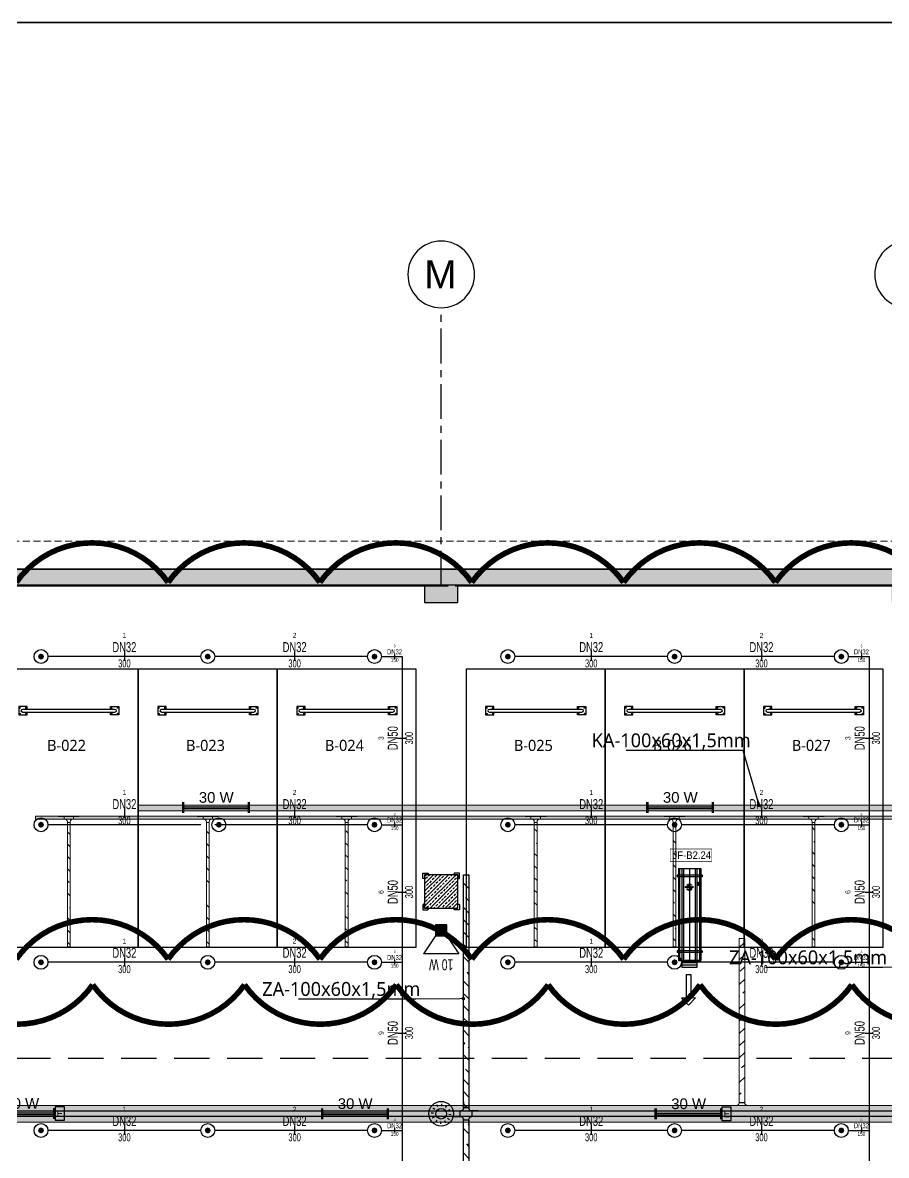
# Model space of a CAD drawing. Header units: millimetres. Extents: x -379292 to 1221486, y 92049 to 447512.
# Drawn here: x -157385 to -141845, y 267871 to 288249 of the extents above; entities that cross this region are included whole.
import ezdxf
from ezdxf import colors
from ezdxf.entities.mleader import LeaderData, LeaderLine
from ezdxf.enums import TextEntityAlignment as Align
from ezdxf.lldxf.tags import DXFTag
from ezdxf.math import Vec2, Vec3

# ---------------------------------------------------------------- set-up
doc = ezdxf.new("R2010")
doc.units = ezdxf.units.MM
doc.linetypes.add('CENTER', pattern=[2, 1.25, -0.25, 0.25, -0.25])
doc.linetypes.add('HIDDEN', pattern=[9.525, 6.35, -3.175])
for name, color, linetype in [('-M-YNGN-BORUID', 7, 'Continuous'), ('-M-YNGN-BORUUZUN', 7, 'Continuous'), ('-M-YNGN-BORUYUK', 7, 'Continuous'), ('-M-YNGN-SPR-YUK', 7, 'Continuous'), ('-M-YNGN-ZON2-CAP-', 7, 'Continuous'), ('-M-YNGN-ZON2-SPR-', 7, 'Continuous'), ('05_AXIS', 211, 'CENTER'), ('05_AXIS NAME', 7, 'Continuous'), ('05_HATCH CONCRETE', 141, 'Continuous'), ('05_HATCH SOLID-2', 253, 'Continuous'), ('05_SYMBOL', 2, 'Continuous'), ('08_DEDECTOR FLASOR', 3, 'Continuous'), ('08_HORN', 4, 'Continuous'), ('08_LAMP', 4, 'Continuous'), ('08_LOUD SYSTEM', 4, 'Continuous'), ('202-A-Y-MahalAd', 141, 'Continuous'), ('AIR-J-U-355', 2, 'Continuous'), ('AIRONN ZONLAMA', 4, 'Continuous'), ('E_CT_ZA', 6, 'Continuous'), ('EYazı', 7, 'Continuous'), ('JF355', 2, 'Continuous')]:
    doc.layers.add(name, color=color, linetype=linetype)
doc.layers.add('-M-YNGN-SPR-CAPCIZGI', color=188, linetype='Continuous', plot=False)
for name, color, linetype, lineweight in [('-M-YNGN-ZON2', 4, 'SP', 30), ('06_FORMWORK HIDDEN', 252, 'HIDDEN2', 0), ('Aironn-Kodlama', 7, 'Continuous', 0), ('E_CT_AYDINLATMA', 3, 'Continuous', 9), ('E_CT_KA', 4, 'Continuous', 9), ('E_CT_KIRMIZI', 1, 'Continuous', 9)]:
    doc.layers.add(name, color=color, linetype=linetype, lineweight=lineweight)
doc.styles.add('CIZGI', font='tahoma.ttf', dxfattribs={"width": 0.8, "oblique": 20})
doc.styles.add('HCAD', font='HCAD.SHX', dxfattribs={"width": 0.8, "height": 0.2})
doc.styles.add('PIPESIZE', font='hcad.shx', dxfattribs={"width": 0.8})
doc.styles.add('SPR-NOT', font='romans.shx')
doc.styles.get("Standard").update_dxf_attribs({"font": 'segoeuil.ttf'})
doc.styles.add('TR', font='tsimpali.shx', dxfattribs={"width": 0.7})
doc.styles.add('YAZI-2', font='arial.ttf', dxfattribs={"height": 2})
doc.styles.add('YAZI-5', font='arial.ttf', dxfattribs={"height": 5})
tags = doc.linetypes.add('HIDDEN2', pattern=[0.1875, 0.125, -0.0625]).pattern_tags.tags
tags[6:7] = [DXFTag(74, 4), DXFTag(75, 0), DXFTag(340, '0'), DXFTag(46, 0.0), DXFTag(50, 0.0), DXFTag(44, 0.0), DXFTag(45, 0.0)]
tags[4:5] = [DXFTag(74, 4), DXFTag(75, 0), DXFTag(340, '0'), DXFTag(46, 0.0), DXFTag(50, 0.0), DXFTag(44, 0.0), DXFTag(45, 0.0)]
doc.linetypes.add('SP', pattern='A,2,-0.1,["SP",CIZGI,S=0.14,R=0.2,X=0,Y=-0.07],-0.255', length=2.355)
pattern_1 = [(225, (905000, -3e-07), (67.351921, -67.351921), []), (225, (904932.65, -3e-07), (67.351921, -67.351921), [47.625, -23.8125])]

# ---------------------------------------------------------------- blocks, each defined once
blk = doc.blocks.new('AWAKS ADI')
at = {"layer": '05_AXIS NAME', "color": 2}
blk.add_circle((0, 0), 6, dxfattribs=at)
at = {"layer": '05_AXIS NAME', "style": 'YAZI-5'}
blk.add_attdef('AKSADI', text='', height=5, dxfattribs=at).set_placement((0, 0), align=Align.MIDDLE_CENTER)
blk = doc.blocks.new('202_Aks')
at = {"layer": '05_AXIS', "ltscale": 500}
for p, q in [((91500, 0), (91500, 5000)), ((-5000, 0), (142900, 0))]:
    blk.add_line(p, q, dxfattribs=at)
at = {"layer": '05_AXIS NAME'}
ref = blk.add_blockref('AWAKS ADI', (91500, 5600), dxfattribs=dict(at, xscale=-100, yscale=100, zscale=100))
ref.add_attrib('AKSADI', 'M', dxfattribs={"height": 500, "style": 'YAZI-5'}).set_placement((91486, 5602), align=Align.MIDDLE_CENTER)
ref = blk.add_blockref('AWAKS ADI', (99900, 5600), dxfattribs=dict(at, xscale=-100, yscale=100, zscale=100))
ref.add_attrib('AKSADI', 'N', dxfattribs={"height": 500, "style": 'YAZI-5'}).set_placement((99886, 5602), align=Align.MIDDLE_CENTER)
blk = doc.blocks.new('202_Vida')
at = {"color": 0, "linetype": 'ByBlock', "ltscale": 0.2}
for points in [[(1, 0), (-1, 0)], [(0, 1), (0, -1)]]:
    blk.add_lwpolyline(points, dxfattribs=at)
at = {"color": 0, "linetype": 'ByBlock'}
for radius in [0.42, 0.23, 0.155]:
    blk.add_circle((0, 0), radius, dxfattribs=at)
blk = doc.blocks.new('202_Stoper')
at = {"color": 0, "linetype": 'ByBlock'}
for points in [[(-750, -30), (-750, -75), (-900, -75), (-900, 75), (-750, 75), (-750, 30)], [(750, -30), (750, -75), (900, -75), (900, 75), (750, 75), (750, 30)]]:
    blk.add_lwpolyline(points, dxfattribs=at)
blk.add_lwpolyline([(825, -30, 1), (825, 30), (-825, 30, 1), (-825, -30)], format="xyb", close=True, dxfattribs=at)
at = {"color": 0, "linetype": 'ByBlock', "yscale": 10, "zscale": 10, "rotation": 180}
for p, xscale in [((-877, 53), -10), ((-772, 53), 10), ((772, 53), -10), ((877, 53), 10)]:
    blk.add_blockref('202_Vida', p, dxfattribs=dict(at, xscale=xscale))
at = {"color": 0, "linetype": 'ByBlock', "yscale": 10, "zscale": 10}
for p, xscale in [((-877, -52), 10), ((-772, -52), -10), ((772, -52), 10), ((877, -52), -10)]:
    blk.add_blockref('202_Vida', p, dxfattribs=dict(at, xscale=xscale))
blk = doc.blocks.new('202_Mahalblok')
at = {"color": 0, "linetype": 'ByBlock', "flags": 128}
blk.add_lwpolyline([(0, 0), (0, 5000), (2500, 5000), (2500, 0)], close=True, dxfattribs=at)
at = {"color": 252}
blk.add_blockref('202_Stoper', (1250, 750), dxfattribs=at)
at = {"color": 0, "linetype": 'ByBlock', "ltscale": 25}
blk.add_attdef('MAHALNO', text='', height=200, dxfattribs=at).set_placement((1209, 1390), align=Align.BOTTOM_CENTER)
blk = doc.blocks.new('bariyer')
at = {"color": 8, "ltscale": 25}
blk.add_lwpolyline([(0, -70), (15, -70, 0.414214), (30, -55), (30, 30), (-55, 30, 0.414214), (-70, 15), (-70, 0), (0, 0)], format="xyb", close=True, dxfattribs=at)
blk = doc.blocks.new('OtoParkBodrumKatMimari')
at = {"layer": '05_HATCH CONCRETE'}
h = blk.add_hatch(dxfattribs=at)
h.set_pattern_fill('ANSI33', color=8, scale=15, angle=180, style=0)
h.set_pattern_definition(pattern_1)
h.paths.add_polyline_path([(96200, 177300), (96200, 177000), (96800, 177000), (96800, 177300), (104600, 177300), (104600, 177000), (105200, 177000), (105200, 177300), (113000, 177300), (113000, 177000), (113600, 177000), (113600, 177300), (121400, 177300), (121400, 177000), (122000, 177000), (122000, 177300), (127400, 177300), (127400, 177000), (128000, 177000), (128000, 177300), (135000, 177300), (135000, 177000), (135300, 177000), (135300, 172100), (135000, 172100), (135000, 171500), (135300, 171500), (135300, 164100), (135000, 164100), (135000, 163500), (135300, 163500), (135300, 156100), (135000, 156100), (135000, 155500), (135300, 155500), (135300, 148100), (135000, 148100), (135000, 147500), (135300, 147500), (135300, 144600), (135000, 144600), (135000, 144000), (135600, 144000), (135600, 144300), (142600, 144300), (142600, 144000), (142900, 144000), (142900, 140100), (142600, 140100), (142600, 139500), (142900, 139500), (142900, 132100), (142600, 132100), (142600, 131500), (142900, 131500), (142900, 127950), (142600, 127950), (142600, 127350), (142900, 127350), (142900, 124300), (142600, 124300), (142600, 123300), (142900, 123300), (142900, 113800), (142600, 113800), (142600, 112800), (142700, 112800), (142700, 100050), (135550, 100050), (135550, 108100), (135050, 108100), (135050, 83500), (135550, 83500), (135550, 99800), (142700, 99800), (142700, 78800), (142600, 78800), (142600, 77800), (142900, 77800), (142900, 68100), (142600, 68100), (142600, 67500), (143200, 67500), (143200, 144600), (135600, 144600), (135600, 177600), (71000, 177600), (71000, 177000), (71600, 177000), (71600, 177300), (79400, 177300), (79400, 177000), (80000, 177000), (80000, 177300), (87800, 177300), (87800, 177000), (88400, 177000), (88400, 177300)])
h = blk.add_hatch(dxfattribs=at)
h.set_pattern_fill('ANSI33', color=8, scale=15, angle=180, style=0)
h.set_pattern_definition(pattern_1)
h.paths.add_polyline_path([(96800, 172100), (96200, 172100), (96200, 171500), (96800, 171500)])
at = {"color": 5}
for points in [[(143200, 67500), (143200, 144600), (135600, 144600), (135600, 177600), (71000, 177600)], [(71600, 177300), (79400, 177300), (79400, 177000), (80000, 177000), (80000, 177300), (87800, 177300), (87800, 177000), (88400, 177000), (88400, 177300), (96200, 177300), (96200, 177000), (96800, 177000), (96800, 177300), (104600, 177300)]]:
    blk.add_lwpolyline(points, dxfattribs=at)
blk.add_lwpolyline([(96800, 172100), (96200, 172100), (96200, 171500), (96800, 171500)], close=True, dxfattribs=at)
at = {"layer": '05_HATCH SOLID-2', "color": 251, "ltscale": 25}
for points in [[(-8600, 187430), (150500, 187430)], [(150500, -8770), (150500, 187430), (4700, 187430), (4700, 177600), (135600, 177600), (135600, 144600), (143200, 144600), (143200, 59700), (90240, -300), (70300, -300), (63119, 5881)]]:
    blk.add_lwpolyline(points, dxfattribs=at)
at = {"layer": '05_SYMBOL', "color": 252, "linetype": 'HIDDEN', "ltscale": 100}
blk.add_lwpolyline([(17400, 168800), (130500, 168800)], dxfattribs=at)
at = {"layer": '06_FORMWORK HIDDEN', "linetype": 'HIDDEN', "ltscale": 20}
blk.add_line((4200, 178100), (136100, 178100), dxfattribs=at)
at = {"layer": '05_AXIS'}
blk.add_blockref('202_Aks', (5000, 177300), dxfattribs=at)
at = {"layer": '05_SYMBOL', "color": 8, "xscale": -1}
blk.add_blockref('bariyer', (96200, 172100), dxfattribs=at)
at = {"layer": '05_SYMBOL', "color": 8}
blk.add_blockref('bariyer', (96800, 172100), dxfattribs=at)
at = {"layer": '05_SYMBOL', "color": 8, "rotation": 180}
blk.add_blockref('bariyer', (96200, 171500), dxfattribs=at)
at = {"layer": '05_SYMBOL', "color": 8, "xscale": -1, "rotation": 180}
blk.add_blockref('bariyer', (96800, 171500), dxfattribs=at)
at = {"layer": '202-A-Y-MahalAd', "color": 8, "ltscale": 25}
ref = blk.add_blockref('202_Mahalblok', (88550, 175800), dxfattribs=dict(at, xscale=-1, rotation=180))
ref.add_attrib('MAHALNO', 'B-022', dxfattribs={"layer": '0', "color": 0, "linetype": 'ByBlock', "ltscale": 25, "height": 200}).set_placement((89759, 174267), align=Align.BOTTOM_CENTER)
ref = blk.add_blockref('202_Mahalblok', (91050, 175800), dxfattribs=dict(at, xscale=-1, rotation=180))
ref.add_attrib('MAHALNO', 'B-023', dxfattribs={"layer": '0', "color": 0, "linetype": 'ByBlock', "ltscale": 25, "height": 200}).set_placement((92259, 174267), align=Align.BOTTOM_CENTER)
ref = blk.add_blockref('202_Mahalblok', (93550, 175800), dxfattribs=dict(at, xscale=-1, rotation=180))
ref.add_attrib('MAHALNO', 'B-024', dxfattribs={"layer": '0', "color": 0, "linetype": 'ByBlock', "ltscale": 25, "height": 200}).set_placement((94759, 174267), align=Align.BOTTOM_CENTER)
ref = blk.add_blockref('202_Mahalblok', (96950, 175800), dxfattribs=dict(at, xscale=-1, rotation=180))
ref.add_attrib('MAHALNO', 'B-025', dxfattribs={"layer": '0', "color": 0, "linetype": 'ByBlock', "ltscale": 25, "height": 200}).set_placement((98159, 174267), align=Align.BOTTOM_CENTER)
ref = blk.add_blockref('202_Mahalblok', (99450, 175800), dxfattribs=dict(at, xscale=-1, rotation=180))
ref.add_attrib('MAHALNO', 'B-026', dxfattribs={"layer": '0', "color": 0, "linetype": 'ByBlock', "ltscale": 25, "height": 200}).set_placement((100659, 174267), align=Align.BOTTOM_CENTER)
ref = blk.add_blockref('202_Mahalblok', (101950, 175800), dxfattribs=dict(at, xscale=-1, rotation=180))
ref.add_attrib('MAHALNO', 'B-027', dxfattribs={"layer": '0', "color": 0, "linetype": 'ByBlock', "ltscale": 25, "height": 200}).set_placement((103159, 174267), align=Align.BOTTOM_CENTER)
blk = doc.blocks.new('SP-C-UP-12')
at = {"ltscale": 10}
blk.add_line((0, 0), (0, 0), dxfattribs=at)
at = {"color": 1, "linetype": 'Continuous'}
blk.add_circle((0, 0), 12.5, dxfattribs=at)
at = {"ltscale": 10}
for points in [[(-5.4, 0), (-3.8, 3.8), (-3.8, -3.8), (0, 5.4)], [(-3.8, -3.8), (0, 5.4), (0, -5.4), (3.8, 3.8)], [(0, -5.4), (3.8, 3.8), (3.8, -3.8), (5.4, 0)]]:
    blk.add_solid(points, dxfattribs=at)
at = {"layer": '-M-YNGN-SPR-YUK', "style": 'SPR-NOT', "width": 0.5, "flags": 9}
for tag, p in [('YUK', (0, 17.8)), ('CAP', (0, 14.4)), ('TIP', (0.2, 10.8))]:
    blk.add_attdef(tag, text='', height=2.5, dxfattribs=at).set_placement(p, align=Align.MIDDLE_CENTER)
blk = doc.blocks.new('SPRKL100')
at = {"layer": '-M-YNGN-SPR-CAPCIZGI'}
blk.add_line((0, 0.43), (0, -0.43), dxfattribs=at)
at = {"layer": '-M-YNGN-BORUID', "color": 0, "style": 'HCAD', "width": 0.8, "flags": 1}
blk.add_attdef('DIC', text='', height=0.4, dxfattribs=at).set_placement((0, -1.69), align=Align.CENTER)
at = {"layer": '-M-YNGN-BORUUZUN', "color": 0, "style": 'HCAD', "width": 0.7}
blk.add_attdef('BOY', text='', height=0.8, dxfattribs=at).set_placement((0, -1.08), align=Align.CENTER)
at = {"layer": '-M-YNGN-BORUYUK', "color": 6, "style": 'PIPESIZE', "width": 0.8}
blk.add_attdef('YUK', text='', height=0.5, dxfattribs=at).set_placement((0, 1.87), align=Align.CENTER)
at = {"color": 0, "style": 'PIPESIZE', "width": 0.7}
blk.add_attdef('CAP', text='', height=1, dxfattribs=at).set_placement((0, 0.45), align=Align.CENTER)
blk = doc.blocks.new('A$C69E5DB5D')
at = {"layer": '-M-YNGN-ZON2', "ltscale": 500}
for p, q in [((-4653.4, 3212.4), (-4928.4, 3212.4)), ((-4353.4, 3212.4), (-4628.4, 3212.4)), ((-4328.4, 3212.4), (-4290.9, 3212.4)), ((-4290.9, 3212.4), (-4290.9, -1882.6)), ((-3813.4, 3212.4), (-4088.4, 3212.4)), ((-3513.4, 3212.4), (-3788.4, 3212.4)), ((-3488.4, 3212.4), (-3450.9, 3212.4)), ((-3450.9, 3212.4), (-3450.9, -1882.6)), ((-4653.4, 2909.9), (-4928.4, 2909.9)), ((-4353.4, 2909.9), (-4628.4, 2909.9)), ((-4328.4, 2909.9), (-4290.9, 2909.9)), ((-3813.4, 2909.9), (-4088.4, 2909.9)), ((-3513.4, 2909.9), (-3788.4, 2909.9)), ((-3488.4, 2909.9), (-3450.9, 2909.9)), ((-4653.4, 2662.4), (-4928.4, 2662.4)), ((-4353.4, 2662.4), (-4628.4, 2662.4)), ((-4328.4, 2662.4), (-4290.9, 2662.4)), ((-3813.4, 2662.4), (-4088.4, 2662.4)), ((-3513.4, 2662.4), (-3788.4, 2662.4)), ((-3488.4, 2662.4), (-3450.9, 2662.4)), ((-4653.4, 2359.9), (-4928.4, 2359.9)), ((-4353.4, 2359.9), (-4628.4, 2359.9)), ((-4328.4, 2359.9), (-4290.9, 2359.9)), ((-3813.4, 2359.9), (-4088.4, 2359.9)), ((-3513.4, 2359.9), (-3788.4, 2359.9)), ((-3488.4, 2359.9), (-3450.9, 2359.9))]:
    blk.add_line(p, q, dxfattribs=at)
at = {"layer": '-M-YNGN-ZON2-CAP-'}
for p, xscale, yscale, zscale, values in [((-4790.9, 3212.4), 18, 18, 18, {'YUK': '1', 'CAP': 'DN32', 'BOY': '300'}), ((-4484.6, 3212.4), 18, 18, 18, {'YUK': '2', 'CAP': 'DN32', 'BOY': '300'}), ((-3950.9, 3212.4), 18, 18, 18, {'YUK': '1', 'CAP': 'DN32', 'BOY': '300'}), ((-3644.6, 3212.4), 18, 18, 18, {'YUK': '2', 'CAP': 'DN32', 'BOY': '300'}), ((-4304.7, 3212.4), 9, 9, 9, {'YUK': '3', 'CAP': 'DN32', 'BOY': '150'}), ((-3464.7, 3212.4), 9, 9, 9, {'YUK': '3', 'CAP': 'DN32', 'BOY': '150'}), ((-4790.9, 2929.9), 18, 18, 18, {'YUK': '1', 'CAP': 'DN32', 'BOY': '300'}), ((-4484.6, 2929.9), 18, 18, 18, {'YUK': '2', 'CAP': 'DN32', 'BOY': '300'}), ((-3950.9, 2929.9), 18, 18, 18, {'YUK': '1', 'CAP': 'DN32', 'BOY': '300'}), ((-3644.6, 2929.9), 18, 18, 18, {'YUK': '2', 'CAP': 'DN32', 'BOY': '300'}), ((-4304.7, 2909.9), 9, 9, 9, {'YUK': '3', 'CAP': 'DN32', 'BOY': '150'}), ((-3464.7, 2909.9), 9, 9, 9, {'YUK': '3', 'CAP': 'DN32', 'BOY': '150'}), ((-4790.9, 2662.4), 18, 18, 18, {'YUK': '1', 'CAP': 'DN32', 'BOY': '300'}), ((-4484.6, 2662.4), 18, 18, 18, {'YUK': '2', 'CAP': 'DN32', 'BOY': '300'}), ((-3950.9, 2662.4), 18, 18, 18, {'YUK': '1', 'CAP': 'DN32', 'BOY': '300'}), ((-3644.6, 2662.4), 18, 18, 18, {'YUK': '2', 'CAP': 'DN32', 'BOY': '300'}), ((-4304.7, 2662.4), 9, 9, 9, {'YUK': '3', 'CAP': 'DN32', 'BOY': '150'}), ((-3464.7, 2662.4), 9, 9, 9, {'YUK': '3', 'CAP': 'DN32', 'BOY': '150'}), ((-4790.9, 2359.9), 18, 18, 18, {'YUK': '1', 'CAP': 'DN32', 'BOY': '300'}), ((-4484.6, 2359.9), 18, 18, 18, {'YUK': '2', 'CAP': 'DN32', 'BOY': '300'}), ((-3950.9, 2359.9), 18, 18, 18, {'YUK': '1', 'CAP': 'DN32', 'BOY': '300'}), ((-3644.6, 2359.9), 18, 18, 18, {'YUK': '2', 'CAP': 'DN32', 'BOY': '300'}), ((-4304.7, 2359.9), 9, 9, 9, {'YUK': '3', 'CAP': 'DN32', 'BOY': '150'}), ((-3464.7, 2359.9), 9, 9, 9, {'YUK': '3', 'CAP': 'DN32', 'BOY': '150'})]:
    blk.add_blockref('SPRKL100', p, dxfattribs=dict(at, xscale=xscale, yscale=yscale, zscale=zscale)).add_auto_attribs(values)
at = {"layer": '-M-YNGN-ZON2-CAP-', "xscale": 18.00000000000005, "yscale": 18.00000000000005, "zscale": 18.00000000000005, "rotation": 90}
for p, values in [((-4290.9, 3065.6), {'YUK': '3', 'CAP': 'DN50', 'BOY': '300'}), ((-3450.9, 3065.6), {'YUK': '3', 'CAP': 'DN50', 'BOY': '300'}), ((-4290.9, 2788.8), {'YUK': '6', 'CAP': 'DN50', 'BOY': '300'}), ((-3450.9, 2788.8), {'YUK': '6', 'CAP': 'DN50', 'BOY': '300'}), ((-4290.9, 2535.2), {'YUK': '9', 'CAP': 'DN50', 'BOY': '300'}), ((-3450.9, 2535.2), {'YUK': '9', 'CAP': 'DN50', 'BOY': '300'})]:
    blk.add_blockref('SPRKL100', p, dxfattribs=at).add_auto_attribs(values)
at = {"layer": '-M-YNGN-ZON2-SPR-'}
for p in [(-4940.9, 3212.4), (-4640.9, 3212.4), (-4340.9, 3212.4), (-4100.9, 3212.4), (-3800.9, 3212.4), (-3500.9, 3212.4), (-4940.9, 2909.9), (-4620.9, 2909.9), (-4340.9, 2909.9), (-4100.9, 2909.9), (-3800.9, 2909.9), (-3500.9, 2909.9), (-4940.9, 2662.4), (-4640.9, 2662.4), (-4340.9, 2662.4), (-4100.9, 2662.4), (-3800.9, 2662.4), (-3500.9, 2662.4), (-4940.9, 2359.9), (-4640.9, 2359.9), (-4340.9, 2359.9), (-4100.9, 2359.9), (-3800.9, 2359.9), (-3500.9, 2359.9)]:
    blk.add_blockref('SP-C-UP-12', p, dxfattribs=at)
blk = doc.blocks.new('*U629')
h = blk.add_hatch()
h.set_pattern_fill('ANSI33', color=0, scale=50, angle=1, style=0)
h.paths.add_polyline_path([(-9063, 100), (18477, 100), (18477, 0), (-9063, 0)])
at = {"color": 0}
blk.add_lwpolyline([(-9063, 100), (18477, 100), (18477, 0), (-9063, 0)], close=True, dxfattribs=at)
at = {"ltscale": 25, "flags": 1}
for tag, p in [('YUKSEKLIK', (-229, -149)), ('KALINLIK', (-229, -213))]:
    blk.add_attdef(tag, p, '', height=50, dxfattribs=at)
blk = doc.blocks.new('*U655')
h = blk.add_hatch()
h.set_pattern_fill('ANSI33', color=0, scale=50, angle=1, style=0)
h.paths.add_polyline_path([(-115024, 100), (-249, 100), (-249, 0), (-115024, 0)])
at = {"color": 0}
blk.add_lwpolyline([(-115024, 100), (-249, 100), (-249, 0), (-115024, 0)], close=True, dxfattribs=at)
at = {"ltscale": 25, "flags": 1}
for tag, p in [('YUKSEKLIK', (-229, -149)), ('KALINLIK', (-229, -213))]:
    blk.add_attdef(tag, p, '', height=50, dxfattribs=at)
blk = doc.blocks.new('*U722')
h = blk.add_hatch()
h.set_pattern_fill('ANSI33', color=0, scale=50, angle=1, style=0)
h.paths.add_polyline_path([(-115264, 300), (-889, 300), (-889, 0), (-115264, 0)])
at = {"color": 0}
blk.add_lwpolyline([(-115264, 300), (-889, 300), (-889, 0), (-115264, 0)], close=True, dxfattribs=at)
at = {"ltscale": 25, "flags": 1}
for tag, p in [('YUKSEKLIK', (-229, -149)), ('KALINLIK', (-229, -213))]:
    blk.add_attdef(tag, p, '', height=50, dxfattribs=at)
blk = doc.blocks.new('*U788')
h = blk.add_hatch()
h.set_pattern_fill('ANSI33', color=0, scale=50, angle=1, style=0)
h.paths.add_polyline_path([(-1943, 50), (33007, 50), (33007, 0), (-1943, 0)])
at = {"color": 0}
blk.add_lwpolyline([(-1943, 50), (33007, 50), (33007, 0), (-1943, 0)], close=True, dxfattribs=at)
at = {"ltscale": 25, "flags": 1}
for tag, p in [('YUKSEKLIK', (-229, -149)), ('KALINLIK', (-229, -213))]:
    blk.add_attdef(tag, p, '', height=50, dxfattribs=at)
blk = doc.blocks.new('*U880')
h = blk.add_hatch()
h.set_pattern_fill('ANSI33', color=0, scale=50, angle=1, style=0)
h.paths.add_polyline_path([(-3797, 100), (-202, 100), (-202, 0), (-3797, 0)])
at = {"color": 0}
blk.add_lwpolyline([(-3797, 100), (-202, 100), (-202, 0), (-3797, 0)], close=True, dxfattribs=at)
at = {"ltscale": 25, "flags": 1}
for tag, p in [('YUKSEKLIK', (-229, -149)), ('KALINLIK', (-229, -213))]:
    blk.add_attdef(tag, p, '', height=50, dxfattribs=at)
blk = doc.blocks.new('*U886')
h = blk.add_hatch()
h.set_pattern_fill('ANSI33', color=0, scale=50, angle=1, style=0)
h.paths.add_polyline_path([(-3888, 100), (302, 100), (302, 0), (-3888, 0)])
at = {"color": 0}
blk.add_lwpolyline([(-3888, 100), (302, 100), (302, 0), (-3888, 0)], close=True, dxfattribs=at)
at = {"ltscale": 25, "flags": 1}
for tag, p in [('YUKSEKLIK', (-229, -149)), ('KALINLIK', (-229, -213))]:
    blk.add_attdef(tag, p, '', height=50, dxfattribs=at)
blk = doc.blocks.new('*U384')
at = {"color": 0}
for p, q in [((0, 428), (0, 314)), ((100, 428), (100, 314)), ((-164, 264), (-50, 264)), ((-60, 264), (-60, 164)), ((0, 324), (100, 324)), ((264, 264), (150, 264)), ((160, 264), (160, 164)), ((-164, 164), (-50, 164)), ((0, 0), (0, 114)), ((0, 104), (100, 104)), ((100, 0), (100, 114)), ((264, 164), (150, 164))]:
    blk.add_line(p, q, dxfattribs=at)
for centre, start, end in [((-50, 314), 270, 0), ((150, 314), 180, 270), ((-50, 114), 0, 90), ((150, 114), 90, 180)]:
    blk.add_arc(centre, 50, start, end, dxfattribs=at)
blk = doc.blocks.new('_DOT')
at = {"color": 0, "linetype": 'ByBlock'}
blk.add_line((-0.5, 0), (-1, 0), dxfattribs=at)
at = {"color": 0, "linetype": 'ByBlock', "const_width": 0.5}
blk.add_lwpolyline([(-0.25, 0, 1), (0.25, 0, 1)], format="xyb", close=True, dxfattribs=at)
blk = doc.blocks.new('*U1000')
h = blk.add_hatch()
h.set_pattern_fill('ANSI33', color=0, scale=50, angle=1, style=0)
h.paths.add_polyline_path([(-5609, 100), (-2657, 100), (-2657, 0), (-5609, 0)])
at = {"color": 0}
blk.add_lwpolyline([(-5609, 100), (-2657, 100), (-2657, 0), (-5609, 0)], close=True, dxfattribs=at)
at = {"ltscale": 25, "flags": 1}
for tag, p in [('YUKSEKLIK', (-229, -149)), ('KALINLIK', (-229, -213))]:
    blk.add_attdef(tag, p, '', height=50, dxfattribs=at)
blk = doc.blocks.new('*U513')
at = {"color": 0}
for p, q in [((-164, 164), (-50, 164)), ((-50, 164), (-50, 167)), ((-50, 167), (150, 167)), ((0, 0), (0, 114)), ((100, 114), (0, 114)), ((100, 0), (100, 114)), ((150, 167), (150, 164)), ((264, 164), (150, 164))]:
    blk.add_line(p, q, dxfattribs=at)
for centre, start, end in [((-50, 114), 0, 90), ((150, 114), 90, 180)]:
    blk.add_arc(centre, 50, start, end, dxfattribs=at)
blk = doc.blocks.new('*U565')
h = blk.add_hatch()
h.set_pattern_fill('ANSI33', color=0, scale=50, angle=1, style=0)
h.paths.add_polyline_path([(-2601, 50), (-361, 50), (-361, 0), (-2601, 0)])
at = {"color": 0}
blk.add_lwpolyline([(-2601, 50), (-361, 50), (-361, 0), (-2601, 0)], close=True, dxfattribs=at)
at = {"ltscale": 25, "flags": 1}
for tag, p in [('YUKSEKLIK', (-229, -149)), ('KALINLIK', (-229, -213))]:
    blk.add_attdef(tag, p, '', height=50, dxfattribs=at)
blk = doc.blocks.new('*U127')
at = {"color": 0}
for p, q in [((214, 214), (-164, 214)), ((-60, 214), (-60, 164)), ((0, 214), (214, 214)), ((110, 214), (110, 164)), ((-164, 164), (-50, 164)), ((0, 0), (0, 114)), ((0, 104), (50, 104)), ((50, 0), (50, 114)), ((214, 164), (100, 164))]:
    blk.add_line(p, q, dxfattribs=at)
for centre, start, end in [((-50, 114), 0, 90), ((100, 114), 90, 180)]:
    blk.add_arc(centre, 50, start, end, dxfattribs=at)
blk = doc.blocks.new('*U566')
h = blk.add_hatch()
h.set_pattern_fill('ANSI33', color=0, scale=50, angle=1, style=0)
h.paths.add_polyline_path([(-2601, 50), (-361, 50), (-361, 0), (-2601, 0)])
at = {"color": 0}
blk.add_lwpolyline([(-2601, 50), (-361, 50), (-361, 0), (-2601, 0)], close=True, dxfattribs=at)
at = {"ltscale": 25, "flags": 1}
for tag, p in [('YUKSEKLIK', (-229, -149)), ('KALINLIK', (-229, -213))]:
    blk.add_attdef(tag, p, '', height=50, dxfattribs=at)
blk = doc.blocks.new('*U567')
h = blk.add_hatch()
h.set_pattern_fill('ANSI33', color=0, scale=50, angle=1, style=0)
h.paths.add_polyline_path([(-2601, 50), (-361, 50), (-361, 0), (-2601, 0)])
at = {"color": 0}
blk.add_lwpolyline([(-2601, 50), (-361, 50), (-361, 0), (-2601, 0)], close=True, dxfattribs=at)
at = {"ltscale": 25, "flags": 1}
for tag, p in [('YUKSEKLIK', (-229, -149)), ('KALINLIK', (-229, -213))]:
    blk.add_attdef(tag, p, '', height=50, dxfattribs=at)
blk = doc.blocks.new('*U568')
h = blk.add_hatch()
h.set_pattern_fill('ANSI33', color=0, scale=50, angle=1, style=0)
h.paths.add_polyline_path([(-2601, 50), (-361, 50), (-361, 0), (-2601, 0)])
at = {"color": 0}
blk.add_lwpolyline([(-2601, 50), (-361, 50), (-361, 0), (-2601, 0)], close=True, dxfattribs=at)
at = {"ltscale": 25, "flags": 1}
for tag, p in [('YUKSEKLIK', (-229, -149)), ('KALINLIK', (-229, -213))]:
    blk.add_attdef(tag, p, '', height=50, dxfattribs=at)
blk = doc.blocks.new('*U569')
h = blk.add_hatch()
h.set_pattern_fill('ANSI33', color=0, scale=50, angle=1, style=0)
h.paths.add_polyline_path([(-2601, 50), (-361, 50), (-361, 0), (-2601, 0)])
at = {"color": 0}
blk.add_lwpolyline([(-2601, 50), (-361, 50), (-361, 0), (-2601, 0)], close=True, dxfattribs=at)
at = {"ltscale": 25, "flags": 1}
for tag, p in [('YUKSEKLIK', (-229, -149)), ('KALINLIK', (-229, -213))]:
    blk.add_attdef(tag, p, '', height=50, dxfattribs=at)
blk = doc.blocks.new('*U570')
h = blk.add_hatch()
h.set_pattern_fill('ANSI33', color=0, scale=50, angle=1, style=0)
h.paths.add_polyline_path([(-2601, 50), (-361, 50), (-361, 0), (-2601, 0)])
at = {"color": 0}
blk.add_lwpolyline([(-2601, 50), (-361, 50), (-361, 0), (-2601, 0)], close=True, dxfattribs=at)
at = {"ltscale": 25, "flags": 1}
for tag, p in [('YUKSEKLIK', (-229, -149)), ('KALINLIK', (-229, -213))]:
    blk.add_attdef(tag, p, '', height=50, dxfattribs=at)
blk = doc.blocks.new('40 W SIVA ÜSTÜ ETANJ LED 50')
at = {"layer": '08_LAMP'}
for p, q in [((-625, -100), (-625, 100)), ((-605, -100), (-605, 100)), ((-605, 15), (605, 15)), ((605, -100), (605, 100)), ((625, -100), (625, 100)), ((-605, -15), (605, -15))]:
    blk.add_line(p, q, dxfattribs=at)
at = {"layer": '08_LAMP', "color": 2, "style": 'YAZI-2'}
blk.add_text('30 W', height=200, dxfattribs=at).set_placement((0, 90), align=Align.CENTER)
blk = doc.blocks.new('40 W SIVA ÜSTÜ ETANJ LED 50--')
at = {"layer": '08_LAMP'}
for p, q in [((-625, -100), (-625, 100)), ((-605, -100), (-605, 100)), ((-605, 15), (605, 15)), ((605, -100), (605, 100)), ((625, -100), (625, 100)), ((-605, -15), (605, -15))]:
    blk.add_line(p, q, dxfattribs=at)
at = {"layer": '08_LAMP', "color": 2, "style": 'YAZI-2'}
blk.add_text('30 W', height=200, dxfattribs=at).set_placement((0, 90), align=Align.CENTER)
blk = doc.blocks.new('40 W SIVA ÜSTÜ ETANJ LED E 50')
at = {"layer": '08_LAMP'}
for p, q in [((-625, -100), (-625, 100)), ((-605, -100), (-605, 100)), ((-605, 15), (605, 15)), ((605, -100), (605, 100)), ((625, -100), (625, 100)), ((-605, -15), (605, -15))]:
    blk.add_line(p, q, dxfattribs=at)
blk.add_lwpolyline([(625, -125), (800, -125), (800, 125), (625, 125)], close=True, dxfattribs=at)
at = {"layer": '08_LAMP', "color": 2, "style": 'YAZI-2'}
blk.add_text('30 W', height=200, dxfattribs=at).set_placement((0, 90), align=Align.CENTER)
blk.add_text('E', height=125, dxfattribs=at).set_placement((713, 0), align=Align.MIDDLE)
blk = doc.blocks.new('KORNA ORT TAVAN')
at = {"layer": '08_HORN', "color": 3}
for p, q in [((-137, 10), (-179, 13)), ((-114, 77), (-149, 101)), ((-60, 124), (-79, 162)), ((10, 137), (13, 179)), ((77, 114), (101, 149)), ((124, 60), (162, 79)), ((-124, -60), (-162, -79)), ((-77, -114), (-101, -149)), ((-10, -137), (-13, -179)), ((60, -124), (79, -162)), ((114, -77), (149, -101)), ((137, -10), (179, -13))]:
    blk.add_line(p, q, dxfattribs=at)
at = {"layer": '08_HORN', "color": 1}
for major_axis, start_param, end_param in [((0, 222), 4.712358, 10.995543), ((0, 95.8), -1.570763777940356, 4.712421529239229)]:
    blk.add_ellipse((0, 0), major_axis=major_axis, ratio=1, start_param=start_param, end_param=end_param, dxfattribs=at)
blk = doc.blocks.new('15 W HORN 100_HARİCİ TİP')
at = {"layer": '08_LOUD SYSTEM'}
h = blk.add_hatch(dxfattribs=at)
h.set_pattern_fill('ANSI31', color=2, scale=4.8)
h.set_pattern_definition([(45, (-341645.439, -380325.335), (-10.77630735, 10.77630735), [])])
h.paths.add_polyline_path([(-100, 0), (100, 0), (100, 200), (-100, 200)])
at = {"layer": '08_LOUD SYSTEM', "ltscale": 2}
for p, q in [((-320, 520), (320, 520)), ((-100, 200), (-320, 520)), ((100, 200), (320, 520))]:
    blk.add_line(p, q, dxfattribs=at)
at = {"layer": '08_LOUD SYSTEM'}
blk.add_lwpolyline([(100, 0), (100, 200), (-100, 200), (-100, 0)], close=True, dxfattribs=at)
at = {"layer": '08_LOUD SYSTEM', "color": 2, "ltscale": 2, "style": 'TR', "width": 0.7}
blk.add_text('10 W', height=200, dxfattribs=at).set_placement((0, 620), align=Align.CENTER)
blk = doc.blocks.new('ju355')
at = {"layer": 'AIR-J-U-355', "color": 2, "linetype": 'Continuous'}
for p, q in [((-68.1, -18.3), (-68, 22.3)), ((-68.1, -22.7), (-68, 22.3)), ((-65.3, 22.3), (-68, 22.3)), ((-65.3, 22.3), (-68, 22.3)), ((-65.3, -22.7), (-65.3, 22.3)), ((70.7, 22.2), (68, 22.3)), ((68, -22.8), (68, 22.3)), ((70.7, -22.8), (70.7, 22.2)), ((-94.8, 12.9), (-94.9, 12.8)), ((-94.9, 12.8), (-94.9, 12.7)), ((-94.9, 12.7), (-94.9, -12.5)), ((-94.7, 13.3), (-94.8, 13.2)), ((-94.8, 13.2), (-94.8, 13.1)), ((-94.8, 13.1), (-94.8, 13)), ((-94.8, 13), (-94.8, 12.9)), ((-94.6, 13.5), (-94.7, 13.4)), ((-94.7, 13.4), (-94.7, 13.3)), ((-94.5, 13.6), (-94.6, 13.5)), ((-94.4, 13.7), (-94.5, 13.6)), ((-94.5, 13.6), (-94.5, 13.6)), ((-94.3, 13.7), (-94.4, 13.7)), ((-94.2, 13.8), (-94.3, 13.7)), ((-94.1, 13.8), (-94.2, 13.8)), ((-94, 13.8), (-94.1, 13.8)), ((-94.1, 13.8), (-94.1, 13.8)), ((-92.6, 13.8), (-94, 13.8)), ((-92.6, 13.8), (-94, 13.8)), ((-92.6, 13.8), (-94, 13.8)), ((-92.6, 13.8), (-93.9, 13.8)), ((-92.6, 13.8), (-93.9, 13.8)), ((-92.6, 13.8), (-93.9, 13.8)), ((-82.9, 13.8), (-92.6, 13.8)), ((-90.9, -13.6), (-90.9, 13.8)), ((-90.9, -13.6), (-90.9, 13.8)), ((-90.9, -13.6), (-90.9, 13.8)), ((-86.8, -13.6), (-86.8, 13.9)), ((82.7, 20.1), (-82.9, 20.1)), ((-82.9, 20.1), (-82.9, -20.5)), ((82.7, 13.6), (-82.7, 13.8)), ((-82.7, 10.5), (82.9, 10.3)), ((82.7, 0), (-82.7, 0)), ((48.3, 3.6), (50.7, 3.6)), ((48.4, 2.9), (48.3, 3.6)), ((48.4, 7.2), (48.4, 7.9)), ((48.4, 7.9), (50.7, 6.9)), ((48.8, 7), (48.4, 7.2)), ((50.7, 6.2), (48.4, 5.2)), ((48.4, 5.9), (48.8, 6.1)), ((48.4, 5.2), (48.4, 5.9)), ((48.4, 4.9), (50.7, 4.9)), ((48.4, 4.2), (48.4, 4.9)), ((50.7, 4.2), (48.4, 4.2)), ((48.4, 2.2), (49.3, 2.9)), ((49.3, 2.9), (48.4, 2.9)), ((49.3, 2.2), (48.4, 1.4)), ((48.4, 1.4), (48.4, 2.2)), ((48.8, 6.1), (48.8, 7)), ((49.2, 6.8), (49.9, 6.6)), ((49.2, 6.3), (49.2, 6.8)), ((49.9, 6.6), (49.2, 6.3)), ((49.7, 2.6), (49.7, 2.9)), ((49.7, 2.9), (50.2, 2.9)), ((49.9, 1.6), (49.9, 1.6)), ((50.2, 2.9), (50.2, 2.6)), ((50.7, 6.9), (50.7, 6.2)), ((50.7, 4.9), (50.7, 4.2)), ((50.7, 3.6), (50.7, 2.3)), ((-94.9, -12.5), (-94.9, -12.6)), ((-94.9, -12.6), (-94.9, -12.7)), ((-94.9, -12.7), (-94.8, -12.8)), ((-94.8, -12.8), (-94.8, -12.9)), ((-94.8, -12.9), (-94.8, -13)), ((-94.8, -13), (-94.7, -13.1)), ((-94.7, -13.1), (-94.7, -13.2)), ((-94.7, -13.2), (-94.6, -13.3)), ((-94.6, -13.3), (-94.5, -13.4)), ((-94.5, -13.4), (-94.5, -13.4)), ((-94.5, -13.4), (-94.4, -13.5)), ((-94.4, -13.5), (-94.3, -13.5)), ((-94.3, -13.5), (-94.2, -13.6)), ((-94.2, -13.6), (-94.2, -13.6)), ((-94.2, -13.6), (-94.1, -13.6)), ((-94.1, -13.6), (-94, -13.6)), ((-94, -13.6), (-92.6, -13.6)), ((-94, -13.6), (-92.6, -13.6)), ((-94, -13.6), (-92.6, -13.6)), ((-93.9, -13.6), (-92.6, -13.6)), ((-93.9, -13.6), (-92.6, -13.6)), ((-93.9, -13.6), (-92.6, -13.6)), ((-92.6, -13.6), (-82.9, -13.6)), ((82.9, -10.4), (-82.7, -10.3)), ((-82.6, -13.6), (82.7, -13.7)), ((48.3, -1.7), (50.7, -1.7)), ((48.3, -2.1), (48.3, -1.7)), ((50, -2.1), (48.3, -2.1)), ((48.3, -4.4), (50.7, -4.4)), ((48.3, -4.8), (48.3, -4.4)), ((50, -4.8), (48.3, -4.8)), ((48.4, -3.8), (50, -2.1)), ((48.4, -4), (48.4, -3.8)), ((50.7, -4), (48.4, -4)), ((48.4, -6.5), (50, -4.8)), ((48.4, -6.7), (48.4, -6.5)), ((50.7, -6.8), (48.4, -6.7)), ((50.7, -1.9), (49, -3.6)), ((49, -3.6), (50.7, -3.7)), ((50.7, -4.7), (49, -6.4)), ((49, -6.4), (50.7, -6.4)), ((50.7, -1.7), (50.7, -1.9)), ((50.7, -4.4), (50.7, -4.7)), ((50.7, -6.4), (50.7, -6.8)), ((50.8, -1.4), (50.8, -1.8)), ((82.7, -20.6), (-82.9, -20.5)), ((-65.3, -22.7), (-68.1, -22.7)), ((70.7, -22.8), (68, -22.8))]:
    blk.add_line(p, q, dxfattribs=at)
at = {"layer": 'AIR-J-U-355', "color": 2}
for p, q in [((-150.2, 14.3), (-162.9, 1.6)), ((-150.1, -11), (-162.9, 1.6)), ((-150.2, 5.9), (-150.2, 14.3)), ((-108, 6.1), (-150.2, 5.9)), ((-108, 6.1), (-107.9, -2.4)), ((-107.9, -2.4), (-150.2, -2.6)), ((-150.1, -11), (-150.2, -2.6))]:
    blk.add_line(p, q, dxfattribs=at)
at = {"layer": 'AIR-J-U-355', "color": 2, "lineweight": 13, "ltscale": 0.005}
for p, q in [((82.7, -20.6), (82.7, 20.1)), ((58.5, -15.3), (52.4, -15.3)), ((52.4, -15.3), (52.4, -18.9)), ((52.4, -18.9), (58.5, -18.9)), ((58.5, -18.9), (58.5, -15.3))]:
    blk.add_line(p, q, dxfattribs=at)
at = {"layer": 'AIR-J-U-355', "color": 2, "linetype": 'Continuous'}
for centre, radius in [((-66.7, 21.3), 0.354), ((-66.7, 21.3), 0.354), ((69.3, 21.2), 0.354), ((54, -17.1), 0.599), ((54, -17.1), 0.599), ((57, -17.1), 0.599), ((57, -17.1), 0.599), ((-66.7, -21.6), 0.354), ((-66.7, -21.6), 0.354), ((69.3, -21.7), 0.354), ((69.3, -21.7), 0.354)]:
    blk.add_circle(centre, radius, dxfattribs=at)
for centre, radius, start, end in [((50, 2.3), 0.645, 184.0636, 262.3259), ((49.9, 2.6), 0.274, 177.3972, 357.3972), ((50, 2.3), 0.72, 262.3259, 356.7067)]:
    blk.add_arc(centre, radius, start, end, dxfattribs=at)
at = {"layer": 'AIR-J-U-355', "color": 2, "linetype": 'Continuous', "extrusion": (0, 0, -1)}
for major_axis, ratio in [((-0.01, -1.36), 0.908445), ((0.006, 0.985), 0.934933)]:
    blk.add_ellipse((49.5, -0.1), major_axis=major_axis, ratio=ratio, dxfattribs=at)
at = {"layer": 'AIR-J-U-355', "color": 2, "linetype": 'Continuous'}
for points, knots in [([(46.1, 5), (46.1, 5), (46.1, 5), (46.1, 5), (46.2, 5), (46.2, 5), (46.2, 5), (46.2, 5), (46.2, 5), (46.2, 5), (46.2, 5), (46.1, 4.9), (46.1, 4.8), (45.9, 4.6), (45.7, 4.3), (45.6, 4), (45.4, 3.7), (45.3, 3.1), (45.1, 2.4), (45, 1.7), (45.1, 0.8), (45.4, -0.1), (45.8, -1), (46.2, -1.8), (46.5, -2.4), (46.6, -2.8), (46.7, -3.2), (46.8, -3.6), (46.7, -4), (46.5, -4.3), (46.2, -4.3), (45.8, -4.3), (45.4, -4), (45.1, -3.6), (44.7, -3), (44.3, -2.1), (44, -0.9), (44, 0.2), (44, 1.3), (44.2, 2.1), (44.5, 2.9), (44.9, 3.6), (45.3, 4.2), (45.6, 4.6), (45.9, 4.8), (46, 4.9), (46.1, 5), (46.1, 5)], [0, 0, 0, 0, 0.001347, 0.00172, 0.002023, 0.002244, 0.002452, 0.002667, 0.002909, 0.00347, 0.004196, 0.005682, 0.009311, 0.025522, 0.043378, 0.057014, 0.067583, 0.10026, 0.136315, 0.170769, 0.211631, 0.252886, 0.304984, 0.357144, 0.377587, 0.398124, 0.41882, 0.439365, 0.455344, 0.470785, 0.486346, 0.502438, 0.525763, 0.549141, 0.572313, 0.626971, 0.689072, 0.751245, 0.792637, 0.834146, 0.875615, 0.910287, 0.945553, 0.97619, 0.989254, 0.994701, 1, 1, 1, 1]), ([(52.5, 3.6), (52.6, 3.7), (52.6, 3.8), (52.7, 3.9), (52.9, 4), (53.2, 4.1), (53.5, 4), (53.7, 3.7), (54, 3.4), (54.3, 2.9), (54.6, 2.2), (54.8, 1.3), (54.8, 0.4), (54.8, -0.5), (54.6, -1.4), (54.2, -2.2), (53.9, -2.8), (53.5, -3.2), (53.2, -3.4), (53.1, -3.5)], [0, 0, 0, 0, 0.0168256, 0.0323617, 0.0637267, 0.0873303, 0.1103993, 0.1581358, 0.2050378, 0.2514942, 0.3451779, 0.4385235, 0.532065, 0.625912, 0.7301372, 0.8352318, 0.8905608, 0.9450754, 1, 1, 1, 1]), ([(53.1, -3.5), (53.2, -3.3), (53.5, -2.8), (53.8, -2), (53.9, -1.1), (53.9, -0.3), (53.7, 0.6), (53.3, 1.4), (53, 2.1), (52.7, 2.6), (52.6, 3), (52.5, 3.3), (52.5, 3.5), (52.5, 3.6)], [0, 0, 0, 0, 0.112581, 0.224936, 0.337491, 0.449603, 0.562299, 0.686336, 0.807829, 0.865935, 0.925918, 0.967783, 1, 1, 1, 1])]:
    blk.add_open_spline(points, degree=3, knots=knots, dxfattribs=at)
blk = doc.blocks.new('DZFDGHFÜ')
at = {"layer": 'JF355'}
blk.add_lwpolyline([(24084.4, 6568.3), (24119.9, 6568.3), (24119.9, 6402.7), (24084.4, 6402.7), (24084.4, 6568.3)], dxfattribs=at)
at = {"layer": 'AIR-J-U-355', "rotation": 270}
blk.add_blockref('ju355', (24102.4, 6485.6), dxfattribs=at)

msp = doc.modelspace()

# ---------------------------------------------------------------- block references
at = {"color": 8}
msp.add_blockref('OtoParkBodrumKatMimari', (-246354.8, 100818.8), dxfattribs=at)

# ---------------------------------------------------------------- next in the draw order: linework, layer by layer
at = {"color": 30, "const_width": 100}
for points in [[(-176623.5, 278178.7, -0.5205671), (-173891.6, 278178.7, -0.5205671), (-171159.7, 278178.7, -0.5205671), (-168427.8, 278178.7, -0.5205671), (-165695.9, 278178.7, -0.5205671), (-162964, 278178.7, -0.5205671), (-160232.1, 278178.7, -0.5205671), (-157500.2, 278178.7, -0.5205671), (-154768.3, 278178.7, -0.5205671), (-152036.4, 278178.7, -0.5205671), (-149304.5, 278178.7, -0.5205671), (-146572.7, 278178.7, -0.5205671), (-143840.8, 278178.7, -0.5205671), (-141108.9, 278178.7, -0.5205671)], [(-176623.5, 271399.6, -0.5205671), (-173891.6, 271399.6, -0.5205671), (-171159.7, 271399.6, -0.5205671), (-168427.8, 271399.6, -0.5205671), (-165695.9, 271399.6, -0.5205671), (-162964, 271399.6, -0.5205671), (-160232.1, 271399.6, -0.5205671), (-157500.2, 271399.6, -0.5205671), (-154768.3, 271399.6, -0.5205671), (-152036.4, 271399.6, -0.5205671), (-149304.5, 271399.6, -0.5205671), (-146572.7, 271399.6, -0.5205671), (-143840.8, 271399.6, -0.5205671), (-141108.9, 271399.6, -0.5205671)], [(-139733.7, 270940.5, -0.5205671), (-142465.6, 270940.5, -0.5205671), (-145197.5, 270940.5, -0.5205671), (-147929.3, 270940.5, -0.5205671), (-150661.2, 270940.5, -0.5205671), (-153393.1, 270940.5, -0.5205671), (-156125, 270940.5, -0.5205671), (-158856.9, 270940.5, -0.5205671), (-161588.8, 270940.5, -0.5205671), (-164320.7, 270940.5, -0.5205671), (-167052.6, 270940.5, -0.5205671), (-169784.5, 270940.5, -0.5205671), (-172516.4, 270940.5, -0.5205671), (-175248.3, 270940.5, -0.5205671)]]:
    msp.add_lwpolyline(points, format="xyb", dxfattribs=at)
at = {"layer": 'AIRONN ZONLAMA', "color": 2, "ltscale": 25}
msp.add_lwpolyline([(-166951.6, 201521.2), (-166904.6, 240934.6), (-158304.6, 240934.6), (-158304.6, 244834.6), (-157954.6, 244834.6), (-157954.6, 245384.6), (-158554.6, 245384.6), (-158504.6, 244384.6), (-166704.6, 244384.6), (-166704.6, 244834.6), (-166354.6, 244834.6), (-166354.6, 245434.6), (-166927.6, 245434.6), (-166904.6, 272334.6), (-157954.6, 272334.6), (-157954.6, 278134.6), (-121654.6, 278134.6)], dxfattribs=at)
at = {"layer": 'Aironn-Kodlama', "color": 7, "const_width": 10}
msp.add_lwpolyline([(-145734.1, 273381), (-145734.1, 273161), (-144984.1, 273161), (-144984.1, 273381)], close=True, dxfattribs=at)

# ---------------------------------------------------------------- next in the draw order: block references
at = {"layer": '-M-YNGN-ZON2', "ltscale": 25, "xscale": 10, "yscale": 10, "zscale": 10}
msp.add_blockref('A$C69E5DB5D', (-107645.9, 244719.5), dxfattribs=at)
at = {"layer": '08_DEDECTOR FLASOR'}
msp.add_blockref('KORNA ORT TAVAN', (-149854.8, 268618.8), dxfattribs=at)
at = {"layer": '08_LAMP', "xscale": 0.96, "yscale": 0.96, "zscale": 0.96}
for name, p in [('40 W SIVA ÜSTÜ ETANJ LED 50', (-153902.1, 274127.5)), ('40 W SIVA ÜSTÜ ETANJ LED 50', (-145552.1, 274127.5)), ('40 W SIVA ÜSTÜ ETANJ LED E 50', (-157402.1, 268621.9)), ('40 W SIVA ÜSTÜ ETANJ LED 50--', (-151402.1, 268618.2)), ('40 W SIVA ÜSTÜ ETANJ LED E 50', (-145402.1, 268616.2))]:
    msp.add_blockref(name, p, dxfattribs=at)
at = {"layer": '08_LOUD SYSTEM', "rotation": 180}
msp.add_blockref('15 W HORN 100_HARİCİ TİP', (-149854.8, 272018.8), dxfattribs=at)
at = {"layer": 'AIR-J-U-355', "xscale": 10, "yscale": 10, "zscale": 10, "rotation": 180}
msp.add_blockref('DZFDGHFÜ', (95637.7, 337058.9), dxfattribs=at)
at = {"layer": 'E_CT_AYDINLATMA', "rotation": 180}
msp.add_blockref('*U629', (-136828.2, 274169.8), dxfattribs=at)
at = {"layer": 'E_CT_AYDINLATMA', "color": 140, "xscale": -1, "rotation": 270}
msp.add_blockref('*U1000', (-144492.3, 274427.3), dxfattribs=at)
at = {"layer": 'E_CT_AYDINLATMA', "color": 2, "rotation": 180}
msp.add_blockref('*U513', (-144392.3, 268932.2), dxfattribs=at)
at = {"layer": 'E_CT_KA', "rotation": 180}
msp.add_blockref('*U722', (-230494.1, 268768.8), dxfattribs=at)
at = {"layer": 'E_CT_KIRMIZI', "color": 1}
for name, p, rotation in [('*U788', (-124147.8, 273969.8), 180), ('*U565', (-156529.8, 274220.1), 89.99999999999999), ('*U566', (-154029.8, 274220.1), 89.99999999999999), ('*U567', (-151529.8, 274220.1), 89.99999999999999), ('*U568', (-148129.8, 274220.1), 89.99999999999999), ('*U569', (-145629.8, 274220.1), 89.99999999999999), ('*U570', (-143129.8, 274220.1), 89.99999999999999)]:
    msp.add_blockref(name, p, dxfattribs=dict(at, rotation=rotation))
at = {"layer": 'E_CT_KIRMIZI', "color": 2}
for p in [(-156579.8, 273754.9), (-154079.8, 273754.9), (-151579.8, 273754.9), (-148179.8, 273754.9), (-145679.8, 273754.9), (-143179.8, 273754.9)]:
    msp.add_blockref('*U127', p, dxfattribs=at)
at = {"layer": 'E_CT_ZA', "color": 112}
for name, p, rotation in [('*U886', (-149454.8, 269031.1), 270), ('*U655', (-230054.1, 268668.8), 180), ('*U880', (-149354.8, 268710.6), 90)]:
    msp.add_blockref(name, p, dxfattribs=dict(at, rotation=rotation))
at = {"layer": 'E_CT_ZA', "color": 2, "xscale": -1, "rotation": 180}
msp.add_blockref('*U384', (-149454.8, 268832.8), dxfattribs=at)

# ---------------------------------------------------------------- next in the draw order: texts
at = {"layer": 'Aironn-Kodlama', "color": 3, "insert": (-145692, 273339.7), "char_height": 136, "width": 710.456, "attachment_point": 1, "rotation": 359.96186}
msp.add_mtext('{\\fArial|b0|i0|c0|p18;\\W0.9;\\C7;JF-B\\fArial|b0|i0|c162|p18;2\\fArial|b0|i0|c0|p18;.\\fArial|b0|i0|c162|p18;24}', dxfattribs=at)

# ---------------------------------------------------------------- next in the draw order: leaders
at = {"layer": 'EYazı', "color": 7}
ml = msp.add_multileader_mtext('Standard', dxfattribs=at)
ml.set_content('KA-100x60x1,5mm', color=7)
ml.set_leader_properties(color=1)
ml.set_arrow_properties(name='DOT')
ml.build(insert=Vec2(0, 0))
ml.multileader.update_dxf_attribs({"text_left_attachment_type": 6, "text_right_attachment_type": 6, "dogleg_length": 50, "arrow_head_size": 62.5})
ctx = ml.context
ctx.base_point, ctx.char_height, ctx.arrow_head_size, ctx.landing_gap_size, ctx.plane_origin = Vec3(-147170.7, 275155.9), 250, 62.5, 25, Vec3(-144977.5, 275112.2)
ctx.left_attachment, ctx.right_attachment = 6, 6
notes = []
notes.append((ctx, [(0, (1, 1, 0), (-144419.6, 275155.9), (-1, 0), 62.5, [(0, [(-144136.3, 274169.8)], 0, [])])]))
ctx.mtext.insert, ctx.mtext.width, ctx.mtext.defined_height, ctx.mtext.line_spacing_style, ctx.mtext.flow_direction = Vec3(-147145.7, 275462.6), 2000, 439.9, 2, 5
ml = msp.add_multileader_mtext('Standard', dxfattribs=at)
ml.set_content('ZA-100x60x1,5mm', color=7)
ml.set_leader_properties(color=1)
ml.set_arrow_properties(name='DOT')
ml.build(insert=Vec2(0, 0))
ml.multileader.update_dxf_attribs({"text_left_attachment_type": 6, "text_right_attachment_type": 6, "dogleg_length": 50, "arrow_head_size": 62.5})
ctx = ml.context
ctx.base_point, ctx.char_height, ctx.arrow_head_size, ctx.landing_gap_size, ctx.plane_origin = Vec3(-144699.1, 271250.9), 250, 62.5, 25, Vec3(-142506.9, 271207.2)
ctx.left_attachment, ctx.right_attachment = 6, 6
notes.append((ctx, [(0, (1, 1, 0), (-141912.1, 271250.9), (-1, 0), 62.5, [(0, [(-141054.8, 271257.6)], 0, [])])]))
ctx.mtext.insert, ctx.mtext.width, ctx.mtext.defined_height, ctx.mtext.line_spacing_style, ctx.mtext.flow_direction = Vec3(-144674.1, 271557.6), 2000, 439.9, 2, 5
ml = msp.add_multileader_mtext('Standard', dxfattribs=at)
ml.set_content('ZA-100x60x1,5mm', color=7)
ml.set_leader_properties(color=1)
ml.set_arrow_properties(name='DOT')
ml.build(insert=Vec2(0, 0))
ml.multileader.update_dxf_attribs({"text_left_attachment_type": 6, "text_right_attachment_type": 6, "dogleg_length": 50, "arrow_head_size": 62.5})
ctx = ml.context
ctx.base_point, ctx.char_height, ctx.arrow_head_size, ctx.landing_gap_size, ctx.plane_origin = Vec3(-153099.1, 270682.9), 250, 62.5, 25, Vec3(-150906.9, 270639.2)
ctx.left_attachment, ctx.right_attachment = 6, 6
notes.append((ctx, [(0, (1, 1, 0), (-150312.1, 270682.9), (-1, 0), 62.5, [(0, [(-149454.8, 270689.6)], 0, [])])]))
ctx.mtext.insert, ctx.mtext.width, ctx.mtext.defined_height, ctx.mtext.line_spacing_style, ctx.mtext.flow_direction = Vec3(-153074.1, 270989.6), 2000, 439.9, 2, 5
for ctx, leaders in notes:
    for number, flags, end, landing, length, lines in leaders:
        leader = LeaderData()
        leader.index, (leader.has_last_leader_line, leader.has_dogleg_vector, leader.attachment_direction) = number, flags
        leader.last_leader_point, leader.dogleg_vector, leader.dogleg_length = Vec3(end), Vec3(landing), length
        for number, points, colour, breaks in lines:
            line = LeaderLine()
            line.index, line.vertices, line.color, line.breaks = number, Vec3.list(points), colors.encode_raw_color(colour), breaks
            leader.lines.append(line)
        ctx.leaders.append(leader)

doc.saveas('drawing.dxf')
